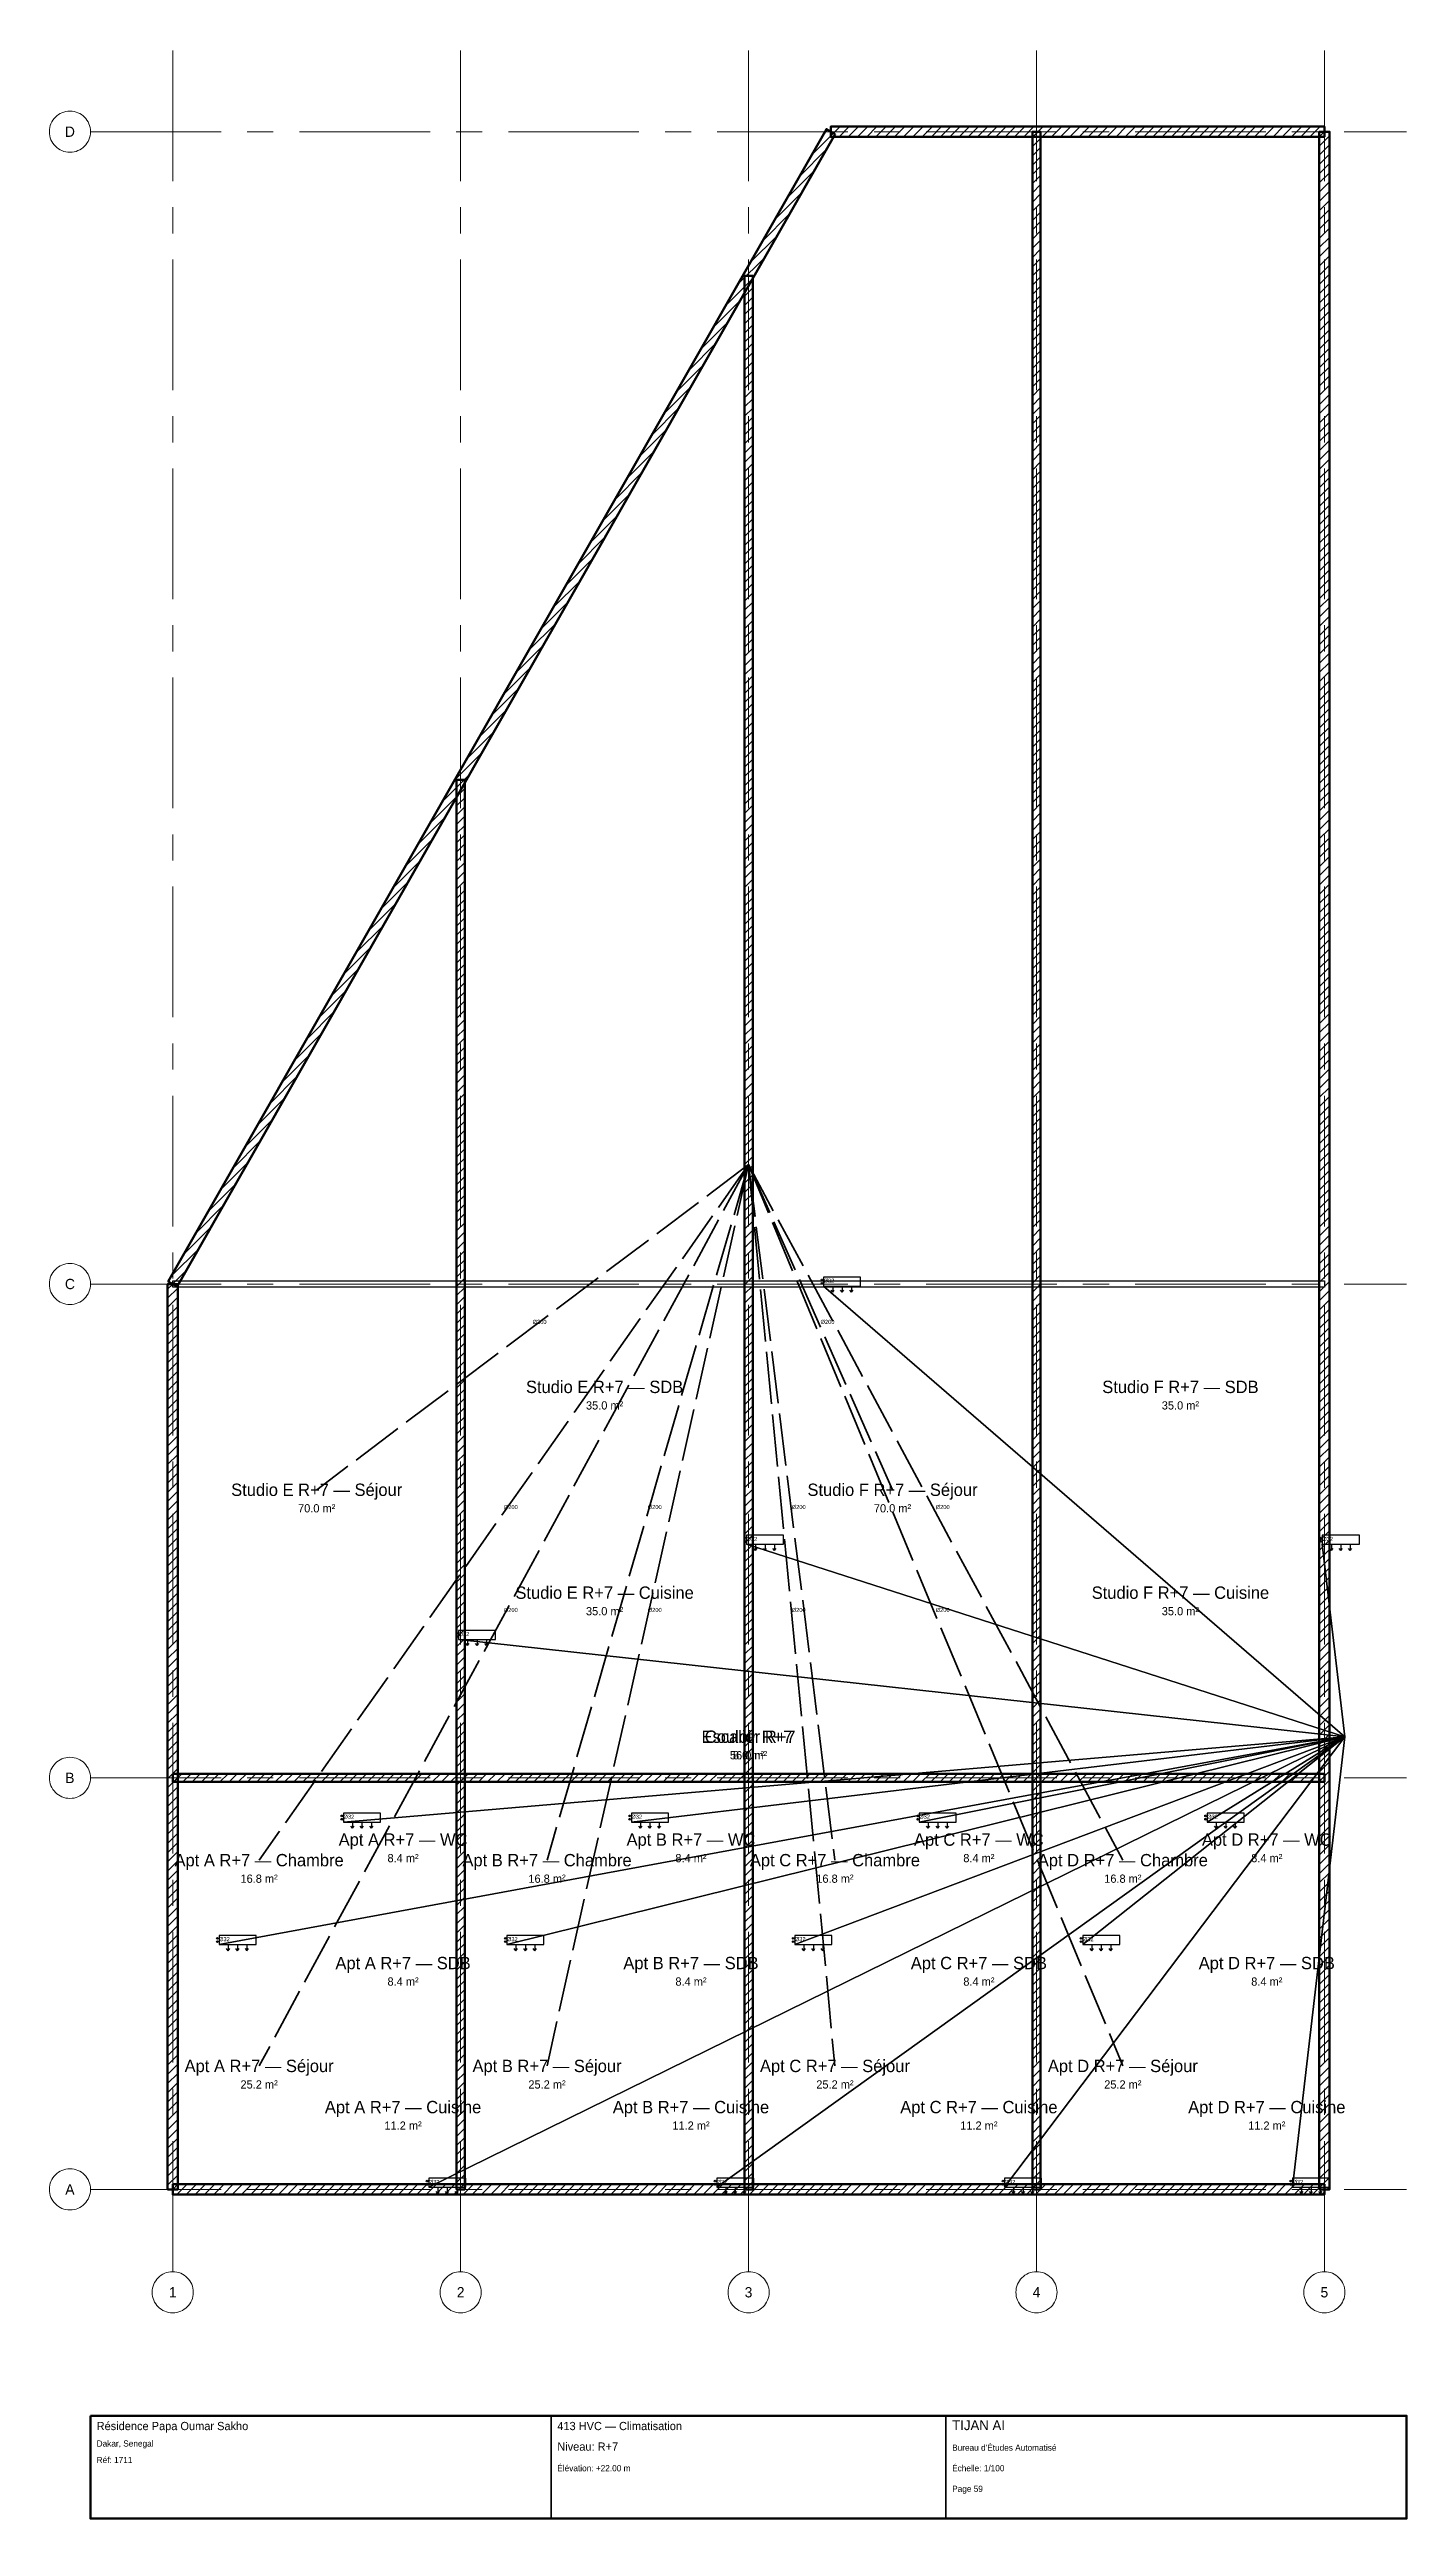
# Model space of a CAD drawing. Header units: metres. Extents: x -3 to 30, y -8 to 52.
import ezdxf
from ezdxf.enums import TextEntityAlignment as Align

# ---------------------------------------------------------------- set-up
doc = ezdxf.new("R2010")
doc.units = ezdxf.units.M
doc.linetypes.add('CENTER', pattern=[5.08, 3.175, -0.635, 0.635, -0.635])
doc.linetypes.add('DASHED', pattern=[1.524, 1.27, -0.254])
for name, color, linetype, lineweight in [('A-HATCH', 8, 'Continuous', 0), ('A-TEXT', 7, 'Continuous', 0), ('A-WALL', 7, 'Continuous', 50), ('A-WALL-INT', 8, 'Continuous', 25), ('G-CART', 7, 'Continuous', 35), ('M-DUCT', 2, 'DASHED', 18), ('M-EQUIP', 2, 'Continuous', 25), ('S-GRID', 8, 'CENTER', 9)]:
    doc.layers.add(name, color=color, linetype=linetype, lineweight=lineweight)

# ---------------------------------------------------------------- blocks, each defined once
blk = doc.blocks.new('TJ_SPLIT')
at = {"layer": 'M-EQUIP'}
for p, q in [((0.22, 0), (0.22, -0.15)), ((0.45, 0), (0.45, -0.15)), ((0.68, 0), (0.68, -0.15)), ((0.22, -0.15), (0.18, -0.1)), ((0.22, -0.15), (0.26, -0.1)), ((0.45, -0.15), (0.41, -0.1)), ((0.45, -0.15), (0.49, -0.1)), ((0.68, -0.15), (0.64, -0.1)), ((0.68, -0.15), (0.72, -0.1))]:
    blk.add_line(p, q, dxfattribs=at)
blk.add_lwpolyline([(0, 0), (0.9, 0), (0.9, 0.22), (0, 0.22)], close=True, dxfattribs=at)
for centre in [(-0.04, 0.15), (-0.04, 0.07)]:
    blk.add_circle(centre, 0.02, dxfattribs=at)

msp = doc.modelspace()

# ---------------------------------------------------------------- hatches: boundary and pattern name
at = {"layer": 'A-HATCH'}
h = msp.add_hatch(dxfattribs=at)
h.set_pattern_fill('ANSI31', scale=0.05)
h.paths.add_polyline_path([(16.109, 49.938), (0.109, 21.938), (-0.109, 22.062), (15.891, 50.062), (16.109, 49.938)])
h = msp.add_hatch(dxfattribs=at)
h.set_pattern_fill('ANSI31', scale=0.05)
h.paths.add_polyline_path([(28, 49.875), (16, 49.875), (16, 50.125), (28, 50.125), (28, 49.875)])
h = msp.add_hatch(dxfattribs=at)
h.set_pattern_fill('ANSI31', scale=0.05)
h.paths.add_polyline_path([(20.9, 0), (20.9, 50), (21.1, 50), (21.1, 0), (20.9, 0)])
h = msp.add_hatch(dxfattribs=at)
h.set_pattern_fill('ANSI31', scale=0.05)
h.paths.add_polyline_path([(27.875, 0), (27.875, 50), (28.125, 50), (28.125, 0), (27.875, 0)])
h = msp.add_hatch(dxfattribs=at)
h.set_pattern_fill('ANSI31', scale=0.05)
h.paths.add_polyline_path([(13.9, 0), (13.9, 46.5), (14.1, 46.5), (14.1, 0), (13.9, 0)])
h = msp.add_hatch(dxfattribs=at)
h.set_pattern_fill('ANSI31', scale=0.05)
h.paths.add_polyline_path([(6.9, 0), (6.9, 34.25), (7.1, 34.25), (7.1, 0), (6.9, 0)])
h = msp.add_hatch(dxfattribs=at)
h.set_pattern_fill('ANSI31', scale=0.05)
h.paths.add_polyline_path([(0.125, 22), (0.125, 0), (-0.125, 0), (-0.125, 22), (0.125, 22)])
h = msp.add_hatch(dxfattribs=at)
h.set_pattern_fill('ANSI31', scale=0.05)
h.paths.add_polyline_path([(0, 10.1), (28, 10.1), (28, 9.9), (0, 9.9), (0, 10.1)])
h = msp.add_hatch(dxfattribs=at)
h.set_pattern_fill('ANSI31', scale=0.05)
h.paths.add_polyline_path([(0, 0.125), (28, 0.125), (28, -0.125), (0, -0.125), (0, 0.125)])

# ---------------------------------------------------------------- linework, layer by layer
at = {"layer": 'A-WALL'}
for points in [[(16.109, 49.938), (0.109, 21.938), (-0.109, 22.062), (15.891, 50.062)], [(28, 49.875), (16, 49.875), (16, 50.125), (28, 50.125)], [(20.9, 0), (20.9, 50), (21.1, 50), (21.1, 0)], [(27.875, 0), (27.875, 50), (28.125, 50), (28.125, 0)], [(13.9, 0), (13.9, 46.5), (14.1, 46.5), (14.1, 0)], [(6.9, 0), (6.9, 34.25), (7.1, 34.25), (7.1, 0)], [(0.125, 22), (0.125, 0), (-0.125, 0), (-0.125, 22)], [(0, 10.1), (28, 10.1), (28, 9.9), (0, 9.9)], [(0, 0.125), (28, 0.125), (28, -0.125), (0, -0.125)]]:
    msp.add_lwpolyline(points, close=True, dxfattribs=at)
at = {"layer": 'A-WALL-INT'}
msp.add_lwpolyline([(0, 22.075), (28, 22.075), (28, 21.925), (0, 21.925)], close=True, dxfattribs=at)
at = {"layer": 'G-CART'}
for p, q in [((9.2, -5.5), (9.2, -8)), ((18.8, -5.5), (18.8, -8))]:
    msp.add_line(p, q, dxfattribs=at)
at = {"layer": 'G-CART', "lineweight": 50}
msp.add_lwpolyline([(-2, -5.5), (30, -5.5), (30, -8), (-2, -8)], close=True, dxfattribs=at)
at = {"layer": 'M-DUCT', "color": 30, "lineweight": 35}
for q in [(2.1, 3), (2.1, 8), (3.5, 17), (9.1, 3), (9.1, 8), (16.1, 3), (16.1, 8), (23.1, 3), (23.1, 8), (17.5, 17)]:
    msp.add_line((14, 24.9), q, dxfattribs=at)
at = {"layer": 'M-EQUIP', "color": 2, "lineweight": 25}
for p, q in [((28.5, 11), (15.825, 21.95)), ((15.825, 21.95), (28.5, 11)), ((28.5, 11), (13.95, 15.675)), ((13.95, 15.675), (28.5, 11)), ((28.5, 11), (27.95, 15.675)), ((27.95, 15.675), (28.5, 11)), ((28.5, 11), (6.95, 13.363)), ((6.95, 13.363), (28.5, 11)), ((28.5, 11), (1.125, 5.95)), ((1.125, 5.95), (28.5, 11)), ((28.5, 11), (4.15, 8.925)), ((4.15, 8.925), (28.5, 11)), ((28.5, 11), (6.225, 0.05)), ((6.225, 0.05), (28.5, 11)), ((28.5, 11), (8.125, 5.95)), ((8.125, 5.95), (28.5, 11)), ((28.5, 11), (11.15, 8.925)), ((11.15, 8.925), (28.5, 11)), ((28.5, 11), (13.225, 0.05)), ((13.225, 0.05), (28.5, 11)), ((28.5, 11), (15.125, 5.95)), ((15.125, 5.95), (28.5, 11)), ((28.5, 11), (18.15, 8.925)), ((18.15, 8.925), (28.5, 11)), ((28.5, 11), (20.225, 0.05)), ((20.225, 0.05), (28.5, 11)), ((28.5, 11), (22.125, 5.95)), ((22.125, 5.95), (28.5, 11)), ((28.5, 11), (25.15, 8.925)), ((25.15, 8.925), (28.5, 11)), ((28.5, 11), (27.225, 0.05)), ((27.225, 0.05), (28.5, 11))]:
    msp.add_line(p, q, dxfattribs=at)
at = {"layer": 'M-EQUIP', "color": 4, "lineweight": 25}
for p, q in [((15.825, 21.95), (15.825, 21.95)), ((13.95, 15.675), (13.95, 15.675)), ((27.95, 15.675), (27.95, 15.675)), ((6.95, 13.363), (6.95, 13.363)), ((4.15, 8.925), (4.15, 8.925)), ((11.15, 8.925), (11.15, 8.925)), ((18.15, 8.925), (18.15, 8.925)), ((25.15, 8.925), (25.15, 8.925)), ((1.125, 5.95), (1.125, 5.95)), ((8.125, 5.95), (8.125, 5.95)), ((15.125, 5.95), (15.125, 5.95)), ((22.125, 5.95), (22.125, 5.95)), ((6.225, 0.05), (6.225, 0.05)), ((13.225, 0.05), (13.225, 0.05)), ((20.225, 0.05), (20.225, 0.05)), ((27.225, 0.05), (27.225, 0.05))]:
    msp.add_line(p, q, dxfattribs=at)
at = {"layer": 'S-GRID', "linetype": 'CENTER'}
for p, q in [((0, -2), (0, 52)), ((7, -2), (7, 52)), ((14, -2), (14, 52)), ((21, -2), (21, 52)), ((28, -2), (28, 52)), ((-2, 50), (30, 50)), ((-2, 22), (30, 22)), ((-2, 10), (30, 10)), ((-2, 0), (30, 0))]:
    msp.add_line(p, q, dxfattribs=at)
at = {"layer": 'S-GRID'}
for centre in [(-2.5, 50), (-2.5, 22), (-2.5, 10), (-2.5, 0), (0, -2.5), (7, -2.5), (14, -2.5), (21, -2.5), (28, -2.5)]:
    msp.add_circle(centre, 0.5, dxfattribs=at)

# ---------------------------------------------------------------- block references
at = {"layer": 'M-EQUIP'}
for p in [(15.825, 21.95), (13.95, 15.675), (27.95, 15.675), (6.95, 13.363), (4.15, 8.925), (11.15, 8.925), (18.15, 8.925), (25.15, 8.925), (1.125, 5.95), (8.125, 5.95), (15.125, 5.95), (22.125, 5.95), (6.225, 0.05), (13.225, 0.05), (20.225, 0.05), (27.225, 0.05)]:
    msp.add_blockref('TJ_SPLIT', p, dxfattribs=at)

# ---------------------------------------------------------------- texts
at = {"layer": 'A-TEXT'}
for s, height, p in [('Studio E R+7 — SDB', 0.3, (10.5, 19.5)), ('Studio F R+7 — SDB', 0.3, (24.5, 19.5)), ('35.0 m²', 0.2, (10.5, 19.05)), ('35.0 m²', 0.2, (24.5, 19.05)), ('Studio E R+7 — Séjour', 0.3, (3.5, 17)), ('Studio F R+7 — Séjour', 0.3, (17.5, 17)), ('70.0 m²', 0.2, (3.5, 16.55)), ('70.0 m²', 0.2, (17.5, 16.55)), ('Studio E R+7 — Cuisine', 0.3, (10.5, 14.5)), ('Studio F R+7 — Cuisine', 0.3, (24.5, 14.5)), ('35.0 m²', 0.2, (10.5, 14.05)), ('35.0 m²', 0.2, (24.5, 14.05)), ('Escalier R+7', 0.3, (14, 11)), ('Couloir R+7', 0.3, (14, 11)), ('56.0 m²', 0.2, (14, 10.55)), ('8.0 m²', 0.2, (14, 10.55)), ('Apt A R+7 — WC', 0.3, (5.6, 8.5)), ('Apt B R+7 — WC', 0.3, (12.6, 8.5)), ('Apt C R+7 — WC', 0.3, (19.6, 8.5)), ('Apt D R+7 — WC', 0.3, (26.6, 8.5)), ('Apt A R+7 — Chambre', 0.3, (2.1, 8)), ('8.4 m²', 0.2, (5.6, 8.05)), ('Apt B R+7 — Chambre', 0.3, (9.1, 8)), ('8.4 m²', 0.2, (12.6, 8.05)), ('Apt C R+7 — Chambre', 0.3, (16.1, 8)), ('8.4 m²', 0.2, (19.6, 8.05)), ('Apt D R+7 — Chambre', 0.3, (23.1, 8)), ('8.4 m²', 0.2, (26.6, 8.05)), ('16.8 m²', 0.2, (2.1, 7.55)), ('16.8 m²', 0.2, (9.1, 7.55)), ('16.8 m²', 0.2, (16.1, 7.55)), ('16.8 m²', 0.2, (23.1, 7.55)), ('Apt A R+7 — SDB', 0.3, (5.6, 5.5)), ('Apt B R+7 — SDB', 0.3, (12.6, 5.5)), ('Apt C R+7 — SDB', 0.3, (19.6, 5.5)), ('Apt D R+7 — SDB', 0.3, (26.6, 5.5)), ('8.4 m²', 0.2, (5.6, 5.05)), ('8.4 m²', 0.2, (12.6, 5.05)), ('8.4 m²', 0.2, (19.6, 5.05)), ('8.4 m²', 0.2, (26.6, 5.05)), ('Apt A R+7 — Séjour', 0.3, (2.1, 3)), ('Apt B R+7 — Séjour', 0.3, (9.1, 3)), ('Apt C R+7 — Séjour', 0.3, (16.1, 3)), ('Apt D R+7 — Séjour', 0.3, (23.1, 3)), ('25.2 m²', 0.2, (2.1, 2.55)), ('25.2 m²', 0.2, (9.1, 2.55)), ('25.2 m²', 0.2, (16.1, 2.55)), ('25.2 m²', 0.2, (23.1, 2.55)), ('Apt A R+7 — Cuisine', 0.3, (5.6, 2)), ('Apt B R+7 — Cuisine', 0.3, (12.6, 2)), ('Apt C R+7 — Cuisine', 0.3, (19.6, 2)), ('Apt D R+7 — Cuisine', 0.3, (26.6, 2)), ('11.2 m²', 0.2, (5.6, 1.55)), ('11.2 m²', 0.2, (12.6, 1.55)), ('11.2 m²', 0.2, (19.6, 1.55)), ('11.2 m²', 0.2, (26.6, 1.55))]:
    msp.add_text(s, height=height, dxfattribs=at).set_placement(p, align=Align.MIDDLE_CENTER)
at = {"layer": 'G-CART'}
for s, height, p in [('Résidence Papa Oumar Sakho', 0.2, (-1.85, -5.85)), ('413 HVC — Climatisation', 0.2, (9.35, -5.85)), ('TIJAN AI', 0.24, (18.95, -5.85)), ('Dakar, Senegal', 0.15, (-1.85, -6.25)), ('Réf: 1711', 0.15, (-1.85, -6.65)), ('Niveau: R+7', 0.2, (9.35, -6.35)), ("Bureau d'Études Automatisé", 0.15, (18.95, -6.35)), ('Élévation: +22.00 m', 0.15, (9.35, -6.85)), ('Échelle: 1/100', 0.15, (18.95, -6.85)), ('Page 59', 0.15, (18.95, -7.35))]:
    msp.add_text(s, height=height, dxfattribs=at).set_placement(p)
at = {"layer": 'M-DUCT'}
for p in [(8.75, 21.03), (15.75, 21.03), (8.05, 16.53), (11.55, 16.53), (15.05, 16.53), (18.55, 16.53), (8.05, 14.03), (11.55, 14.03), (15.05, 14.03), (18.55, 14.03)]:
    msp.add_text('Ø200', height=0.1, dxfattribs=at).set_placement(p)
at = {"layer": 'M-EQUIP'}
for p in [(15.825, 22.03), (13.95, 15.755), (27.95, 15.755), (6.95, 13.443), (4.15, 9.005), (11.15, 9.005), (18.15, 9.005), (25.15, 9.005), (1.125, 6.03), (8.125, 6.03), (15.125, 6.03), (22.125, 6.03), (6.225, 0.13), (13.225, 0.13), (20.225, 0.13), (27.225, 0.13)]:
    msp.add_text('Ø32', height=0.1, dxfattribs=at).set_placement(p)
at = {"layer": 'S-GRID'}
for s, p in [('D', (-2.5, 50)), ('C', (-2.5, 22)), ('B', (-2.5, 10)), ('A', (-2.5, 0)), ('1', (0, -2.5)), ('2', (7, -2.5)), ('3', (14, -2.5)), ('4', (21, -2.5)), ('5', (28, -2.5))]:
    msp.add_text(s, height=0.25, dxfattribs=at).set_placement(p, align=Align.MIDDLE_CENTER)

doc.saveas('drawing.dxf')
